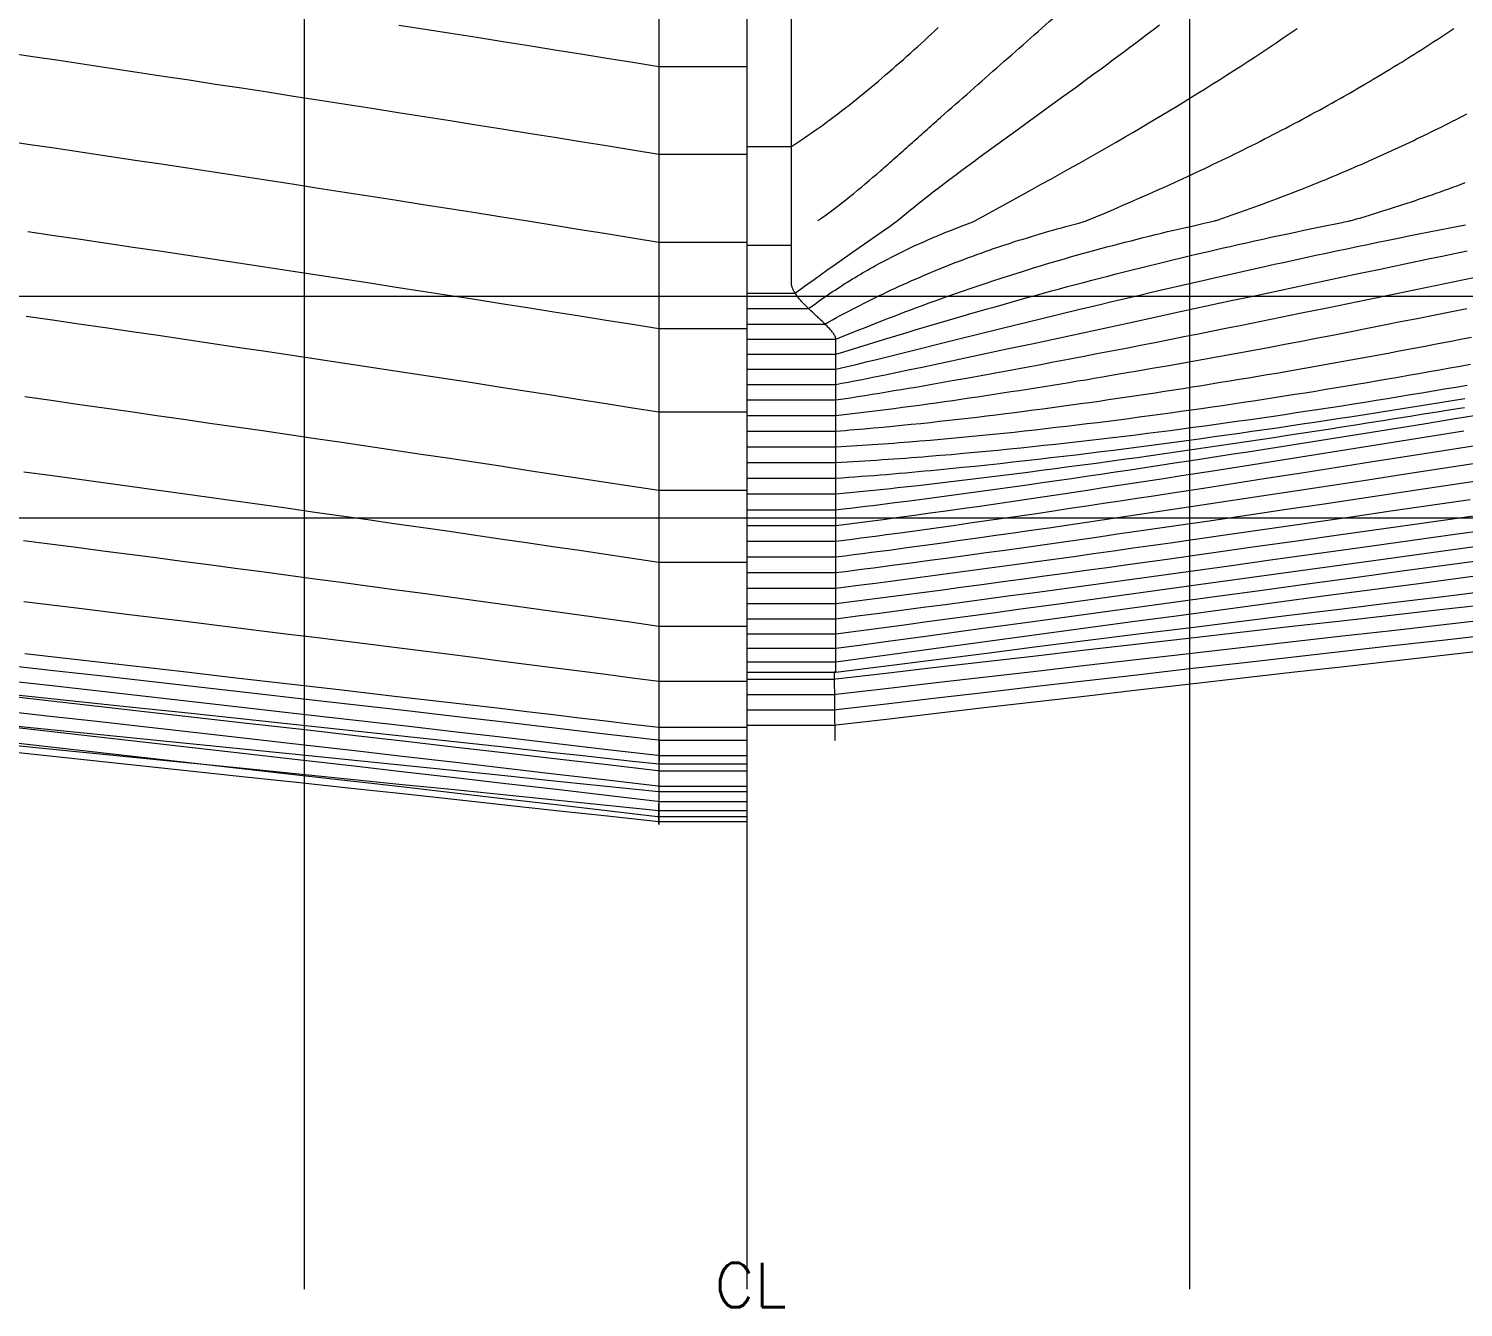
# Model space of a CAD drawing. Extents: x 11249 to 82946, y 15238 to 34763.
# Drawn here: x 57622 to 59242, y 24480 to 25924 of the extents above; entities that cross this region are included whole.
import ezdxf

# ---------------------------------------------------------------- set-up
doc = ezdxf.new("R2010")
doc.units = 0
doc.header["$LTSCALE"] = 250
doc.layers.add('00_Text', color=7, linetype='CONTINUOUS')
doc.layers.add('03_Lines_Frames1', color=7, linetype='CONTINUOUS', lineweight=15)
doc.layers.add('03_Lines_Grid', color=253, linetype='CONTINUOUS', lineweight=15)
doc.layers.add('Make2D$Annotation$S0CO1', color=1, linetype='CONTINUOUS', true_color=0xff0000)
doc.styles.add('ROMANS', font='romans', dxfattribs={"height": 100})

# ---------------------------------------------------------------- blocks, each defined once
blk = doc.blocks.new('*U5')
at = {"layer": '03_Lines_Grid'}
blk.add_line((0, -4367.6), (0, 3840), dxfattribs=at)
blk = doc.blocks.new('*U6')
at = {"layer": 'Make2D$Annotation$S0CO1', "color": 0, "linetype": 'ByBlock', "lineweight": -2, "transparency": 16777216}
for p in [(0, 0), (500, 0)]:
    blk.add_blockref('*U5', p, dxfattribs=at)
blk = doc.blocks.new('*U7')
at = {"layer": '03_Lines_Grid'}
blk.add_line((0, -4367.6), (0, 3840), dxfattribs=at)
blk = doc.blocks.new('*U8')
at = {"layer": 'Make2D$Annotation$S0CO1', "color": 0, "linetype": 'ByBlock', "lineweight": -2, "transparency": 16777216}
for p in [(0, 0), (500, 0)]:
    blk.add_blockref('*U7', p, dxfattribs=at)

msp = doc.modelspace()

# ---------------------------------------------------------------- linework, layer by layer
at = {"layer": '03_Lines_Frames1', "color": 2}
for p, q in [((58483.8, 25636.9), (58483.8, 28102.6)), ((58333.8, 26935), (58333.8, 25025.1)), ((58533, 25120.2), (58532.3, 25198.1)), ((58533.8, 25198.1), (58533.8, 25197.1)), ((58333.8, 25025.1), (58334.7, 25120.2))]:
    msp.add_line(p, q, dxfattribs=at)
at = {"layer": '03_Lines_Frames1'}
msp.add_line((58433.8, 25679.3), (58483.8, 25679.3), dxfattribs=at)
for points in [[(58433.8, 25880.6), (58333.8, 25880.6), (58304.5, 25885.3), (58275.2, 25890), (58245.9, 25894.7), (58216.5, 25899.5), (58187.2, 25904.1), (58157.9, 25908.8), (58128.6, 25913.5), (58099.2, 25918.1), (58069.9, 25922.8), (58040.5, 25927.4)], [(58433.8, 25625), (58487.9, 25625), (58491.4, 25627.7), (58495, 25630.3), (58498.6, 25632.9), (58502.2, 25635.5), (58509.4, 25640.6), (58516.6, 25645.8), (58523.8, 25650.9), (58531, 25656), (58538.3, 25661.1), (58552.8, 25671.3), (58587.3, 25695.4), (58594.5, 25700.5), (58599, 25703.7), (58601.7, 25705.6), (58603.1, 25706.6), (58603.3, 25706.8), (58603.5, 25707), (58606.7, 25709.6), (58609.9, 25712.3), (58613.1, 25715), (58616.4, 25717.6), (58619.6, 25720.3), (58622.9, 25722.9), (58626.2, 25725.5), (58629.5, 25728.2), (58632.8, 25730.8), (58636.2, 25733.4), (58639.5, 25736), (58642.8, 25738.6), (58649.4, 25743.7), (58656.1, 25748.7), (58662.7, 25753.8), (58669.5, 25758.8), (58676.2, 25763.9), (58682.9, 25768.9), (58689.7, 25773.8), (58696.4, 25778.8), (58703.2, 25783.8), (58710, 25788.7), (58723.5, 25798.6), (58737.1, 25808.5), (58777.9, 25838), (58791.5, 25847.8), (58805.1, 25857.7), (58818.6, 25867.6), (58825.4, 25872.6), (58832.2, 25877.6), (58839, 25882.6), (58845.7, 25887.6), (58852.5, 25892.6), (58859.2, 25897.6), (58865.9, 25902.6), (58872.6, 25907.6), (58879.2, 25912.6), (58885.9, 25917.7), (58892.6, 25922.7), (58899.2, 25927.8)], [(58433.8, 25607.6), (58503.1, 25607.6), (58505.8, 25609.6), (58508.5, 25611.6), (58511.1, 25613.5), (58513.8, 25615.5), (58516.5, 25617.4), (58519.3, 25619.3), (58522, 25621.2), (58524.7, 25623.1), (58527.5, 25625), (58530.2, 25626.8), (58533, 25628.6), (58535.8, 25630.5), (58538.6, 25632.3), (58541.3, 25634.1), (58544.2, 25635.8), (58547, 25637.6), (58549.8, 25639.4), (58552.6, 25641.1), (58555.5, 25642.8), (58558.3, 25644.5), (58561.2, 25646.2), (58564, 25647.9), (58566.9, 25649.6), (58569.8, 25651.2), (58572.7, 25652.9), (58575.6, 25654.5), (58578.5, 25656.1), (58581.4, 25657.7), (58584.3, 25659.3), (58587.3, 25660.8), (58590.2, 25662.4), (58593.2, 25663.9), (58596.1, 25665.5), (58599.1, 25667), (58602.1, 25668.5), (58605.1, 25670), (58608.1, 25671.5), (58611.1, 25672.9), (58614.1, 25674.4), (58617.1, 25675.8), (58620.2, 25677.2), (58623.2, 25678.7), (58626.2, 25680.1), (58629.3, 25681.4), (58632.4, 25682.8), (58635.4, 25684.2), (58638.5, 25685.5), (58641.6, 25686.9), (58644.7, 25688.2), (58647.8, 25689.5), (58650.9, 25690.8), (58654, 25692.1), (58657.1, 25693.4), (58660.3, 25694.6), (58663.4, 25695.9), (58666.5, 25697.1), (58672.8, 25699.6), (58685.4, 25704.4), (58687, 25705), (58689.3, 25706), (58690.1, 25706.3), (58690.8, 25706.6), (58691.2, 25706.8), (58691.4, 25706.9), (58691.6, 25707), (58734, 25730.4), (58755.3, 25742.1), (58765.9, 25748), (58776.5, 25753.9), (58787.1, 25759.8), (58797.6, 25765.7), (58808.2, 25771.6), (58818.7, 25777.6), (58829.3, 25783.6), (58839.8, 25789.6), (58850.3, 25795.6), (58860.8, 25801.7), (58869.1, 25806.5), (58877.4, 25811.4), (58885.6, 25816.2), (58893.8, 25821.1), (58902, 25826), (58910.2, 25830.9), (58918.4, 25835.9), (58926.5, 25840.8), (58934.7, 25845.8), (58942.8, 25850.8), (58950.9, 25855.8), (58959, 25860.9), (58967.1, 25866), (58975.2, 25871.1), (58983.2, 25876.3), (58991.3, 25881.5), (58999.3, 25886.7), (59007.3, 25891.9), (59015.3, 25897.2), (59023.3, 25902.5), (59031.2, 25907.8), (59039.1, 25913.2), (59047, 25918.5), (59054.9, 25923.9)], [(58433.8, 25590.2), (58521.5, 25590.2), (58525.8, 25592.6), (58530.1, 25595), (58534.5, 25597.4), (58538.9, 25599.7), (58543.2, 25602.1), (58547.6, 25604.4), (58552, 25606.7), (58556.4, 25609), (58560.8, 25611.2), (58565.2, 25613.5), (58569.6, 25615.7), (58574.1, 25617.9), (58578.5, 25620.1), (58583, 25622.3), (58587.5, 25624.4), (58592, 25626.6), (58596.4, 25628.7), (58600.9, 25630.8), (58605.5, 25632.9), (58610, 25634.9), (58614.5, 25636.9), (58619.1, 25639), (58623.6, 25641), (58628.2, 25642.9), (58632.7, 25644.9), (58637.3, 25646.8), (58641.9, 25648.8), (58646.5, 25650.7), (58651.1, 25652.5), (58655.7, 25654.4), (58660.4, 25656.3), (58665, 25658.1), (58669.7, 25659.9), (58674.3, 25661.7), (58679, 25663.4), (58683.7, 25665.2), (58688.4, 25666.9), (58693.1, 25668.6), (58697.8, 25670.3), (58702.5, 25672), (58707.2, 25673.6), (58711.9, 25675.3), (58716.7, 25676.9), (58721.4, 25678.5), (58726.2, 25680.1), (58731, 25681.6), (58735.8, 25683.2), (58740.5, 25684.7), (58745.3, 25686.2), (58750.2, 25687.7), (58755, 25689.2), (58759.8, 25690.6), (58764.6, 25692), (58769.4, 25693.5), (58774.3, 25694.9), (58779.1, 25696.2), (58784, 25697.6), (58788.8, 25698.9), (58793.7, 25700.3), (58808.2, 25704.2), (58810.6, 25704.9), (58813, 25705.6), (58814.1, 25705.9), (58815.3, 25706.3), (58816.5, 25706.7), (58817, 25706.9), (58817.3, 25707), (58827.6, 25711.2), (58837.5, 25715.4), (58847.4, 25719.6), (58857.3, 25723.9), (58867.2, 25728.2), (58877, 25732.5), (58886.9, 25736.8), (58896.7, 25741.2), (58906.5, 25745.6), (58911.4, 25747.8), (58916.2, 25750), (58921.1, 25752.2), (58926, 25754.5), (58930.9, 25756.7), (58935.8, 25759), (58940.6, 25761.3), (58945.5, 25763.6), (58950.4, 25765.9), (58955.2, 25768.2), (58960.1, 25770.5), (58965, 25772.8), (58969.8, 25775.2), (58974.7, 25777.5), (58979.5, 25779.9), (58984.4, 25782.2), (58989.2, 25784.6), (58994, 25787), (58998.9, 25789.4), (59003.7, 25791.8), (59008.5, 25794.2), (59013.3, 25796.7), (59018.1, 25799.1), (59022.9, 25801.6), (59027.7, 25804), (59032.4, 25806.5), (59037.2, 25809), (59042, 25811.5), (59046.7, 25814), (59051.5, 25816.5), (59056.2, 25819), (59061, 25821.6), (59065.7, 25824.1), (59070.4, 25826.7), (59075.1, 25829.2), (59079.9, 25831.8), (59084.6, 25834.4), (59089.3, 25837), (59094, 25839.6), (59098.7, 25842.3), (59103.4, 25844.9), (59108, 25847.6), (59112.7, 25850.2), (59117.4, 25852.9), (59122.1, 25855.6), (59126.7, 25858.3), (59131.4, 25861), (59136, 25863.8), (59140.7, 25866.5), (59145.3, 25869.2), (59149.9, 25872), (59154.5, 25874.8), (59159.1, 25877.6), (59163.7, 25880.4), (59168.3, 25883.2), (59172.9, 25886), (59177.5, 25888.8), (59182.1, 25891.7), (59186.6, 25894.5), (59191.2, 25897.4), (59195.7, 25900.3), (59200.3, 25903.1), (59204.8, 25906), (59209.3, 25909), (59213.8, 25911.9), (59218.4, 25914.8), (59222.9, 25917.8), (59227.3, 25920.7), (59231.8, 25923.7)], [(58433.8, 25682.4), (58333.8, 25682.4), (58304.3, 25687.2), (58274.7, 25692), (58245.2, 25696.7), (58215.6, 25701.5), (58186.1, 25706.2), (58156.5, 25710.9), (58126.9, 25715.6), (58097.4, 25720.3), (58067.8, 25724.9), (58038.2, 25729.6), (58008.7, 25734.2), (57979.1, 25738.8), (57949.5, 25743.4), (57919.9, 25748), (57890.3, 25752.5), (57860.8, 25757.1), (57831.2, 25761.6), (57801.6, 25766.1), (57772, 25770.5), (57742.4, 25775), (57712.8, 25779.4), (57683.2, 25783.9), (57653.6, 25788.3), (57624, 25792.6), (57594.4, 25797)], [(58433.8, 25556.3), (58533.8, 25556.3), (58542.8, 25559), (58587.5, 25572.6), (58605.5, 25578.1), (58614.5, 25580.8), (58623.5, 25583.5), (58632.5, 25586.2), (58641.4, 25588.8), (58650.5, 25591.5), (58659.5, 25594.2), (58668.5, 25596.8), (58677.5, 25599.4), (58686.5, 25602.1), (58695.6, 25604.7), (58704.6, 25607.2), (58713.7, 25609.8), (58722.7, 25612.4), (58731.8, 25614.9), (58740.9, 25617.5), (58750, 25620), (58759.1, 25622.5), (58768.2, 25625), (58777.3, 25627.5), (58786.4, 25629.9), (58795.5, 25632.4), (58804.6, 25634.8), (58813.7, 25637.2), (58822.9, 25639.6), (58832, 25642), (58841.1, 25644.4), (58850.3, 25646.7), (58859.5, 25649), (58868.6, 25651.4), (58877.8, 25653.7), (58887, 25655.9), (58896.2, 25658.2), (58905.4, 25660.5), (58914.5, 25662.7), (58923.8, 25664.9), (58933, 25667.1), (58942.2, 25669.3), (58951.4, 25671.5), (58960.6, 25673.6), (58969.8, 25675.7), (58979.1, 25677.8), (58988.3, 25679.9), (58997.6, 25682), (59006.8, 25684.1), (59016, 25686.1), (59025.3, 25688.1), (59034.5, 25690.1), (59043.8, 25692.1), (59053.1, 25694), (59062.3, 25696), (59071.5, 25697.9), (59080.8, 25699.8), (59103.8, 25704.4), (59108.3, 25705.4), (59110.6, 25705.9), (59112.8, 25706.3), (59115.1, 25706.9), (59116.2, 25707.1), (59117.3, 25707.4), (59122, 25708.8), (59126.8, 25710.2), (59131.6, 25711.6), (59136.4, 25713.1), (59141.1, 25714.5), (59145.9, 25716), (59150.6, 25717.5), (59155.4, 25719), (59160.1, 25720.5), (59164.9, 25722), (59169.6, 25723.5), (59174.3, 25725), (59179.1, 25726.6), (59183.8, 25728.2), (59188.5, 25729.8), (59193.2, 25731.4), (59197.9, 25733), (59202.6, 25734.6), (59207.3, 25736.2), (59212, 25737.9), (59216.7, 25739.6), (59221.4, 25741.2), (59226, 25742.9), (59230.7, 25744.6), (59235.4, 25746.4), (59240, 25748.1), (59244.7, 25749.9)], [(58433.8, 25539.2), (58533.8, 25539.2), (58545.3, 25542), (58556.7, 25544.7), (58568.2, 25547.5), (58579.6, 25550.3), (58602.5, 25556), (58671.3, 25573.1), (58694.3, 25578.8), (58717.3, 25584.5), (58740.3, 25590.1), (58763.3, 25595.7), (58786.3, 25601.3), (58809.4, 25606.9), (58820.9, 25609.7), (58832.5, 25612.4), (58844, 25615.2), (58855.6, 25617.9), (58867.1, 25620.6), (58878.7, 25623.3), (58890.3, 25626.1), (58901.8, 25628.8), (58913.4, 25631.4), (58925, 25634.1), (58936.6, 25636.8), (58948.2, 25639.4), (58959.8, 25642.1), (58971.4, 25644.7), (58983, 25647.3), (58994.6, 25649.9), (59006.2, 25652.5), (59017.8, 25655.1), (59029.4, 25657.7), (59041.1, 25660.2), (59052.7, 25662.8), (59064.3, 25665.3), (59076, 25667.8), (59087.6, 25670.3), (59099.2, 25672.8), (59110.9, 25675.2), (59122.5, 25677.7), (59134.2, 25680.1), (59145.8, 25682.5), (59157.5, 25684.9), (59169.1, 25687.3), (59180.8, 25689.6), (59192.4, 25692), (59204.1, 25694.3), (59215.7, 25696.6), (59227.4, 25698.8), (59244.8, 25702.1)], [(58433.8, 25584.7), (58333.8, 25584.7), (58304.2, 25589.5), (58274.5, 25594.3), (58244.9, 25599), (58215.2, 25603.7), (58185.5, 25608.4), (58155.9, 25613.1), (58126.2, 25617.8), (58096.6, 25622.4), (58066.9, 25627), (58037.2, 25631.6), (58007.5, 25636.2), (57977.8, 25640.8), (57948.2, 25645.4), (57918.5, 25649.9), (57888.8, 25654.4), (57859.1, 25658.9), (57829.4, 25663.4), (57799.7, 25667.9), (57770, 25672.3), (57740.3, 25676.7), (57710.6, 25681.1), (57680.9, 25685.5), (57651.2, 25689.9), (57621.5, 25694.2)], [(58433.8, 25522), (58533.8, 25522), (58540.8, 25523.3), (58547.8, 25524.6), (58554.8, 25526), (58561.7, 25527.4), (58568.7, 25528.8), (58575.7, 25530.2), (58589.6, 25533), (58603.5, 25535.8), (58617.5, 25538.7), (58631.4, 25541.6), (58645.3, 25544.5), (58659.3, 25547.5), (58673.2, 25550.4), (58701.1, 25556.4), (58729, 25562.4), (58756.9, 25568.4), (58812.7, 25580.4), (58868.5, 25592.5), (58924.5, 25604.6), (58952.4, 25610.6), (58980.4, 25616.6), (59008.4, 25622.6), (59036.4, 25628.6), (59064.4, 25634.6), (59092.5, 25640.5), (59120.5, 25646.4), (59148.5, 25652.3), (59176.6, 25658.2), (59204.6, 25664.1), (59218.7, 25667), (59232.7, 25669.8), (59246.7, 25672.7)], [(58433.8, 25504.5), (58533.8, 25504.5), (58542, 25505.8), (58550.3, 25507), (58558.5, 25508.3), (58566.7, 25509.6), (58574.9, 25510.9), (58583.1, 25512.3), (58591.3, 25513.6), (58599.5, 25515), (58607.7, 25516.3), (58615.9, 25517.7), (58624.1, 25519.1), (58632.3, 25520.5), (58640.5, 25522), (58648.7, 25523.4), (58665.1, 25526.3), (58681.5, 25529.2), (58697.8, 25532.2), (58714.2, 25535.2), (58730.6, 25538.2), (58747, 25541.2), (58763.3, 25544.3), (58779.7, 25547.4), (58796.1, 25550.5), (58812.5, 25553.6), (58828.8, 25556.8), (58845.2, 25559.9), (58861.6, 25563.1), (58877.9, 25566.3), (58894.3, 25569.5), (58910.7, 25572.7), (58927, 25576), (58943.4, 25579.2), (58959.8, 25582.5), (58976.1, 25585.8), (58992.5, 25589.1), (59025.3, 25595.7), (59058, 25602.3), (59090.7, 25609), (59123.5, 25615.7), (59156.2, 25622.4), (59188.9, 25629.2), (59221.6, 25636), (59254.4, 25642.8)], [(58433.8, 25490.7), (58333.8, 25490.7), (58304.1, 25495.4), (58274.3, 25500.1), (58244.6, 25504.7), (58214.9, 25509.4), (58185.1, 25514), (58155.4, 25518.7), (58125.6, 25523.3), (58095.9, 25527.9), (58066.1, 25532.4), (58036.3, 25537), (58006.6, 25541.5), (57976.8, 25546), (57947, 25550.5), (57917.3, 25555), (57887.5, 25559.5), (57857.7, 25563.9), (57827.9, 25568.3), (57798.2, 25572.7), (57768.4, 25577.1), (57738.6, 25581.5), (57708.8, 25585.8), (57679, 25590.2), (57649.2, 25594.5), (57619.4, 25598.7)], [(58433.8, 25469.4), (58533.8, 25469.4), (58539.2, 25469.8), (58544.5, 25470.2), (58549.8, 25470.6), (58555.2, 25471.1), (58565.8, 25472), (58576.5, 25472.9), (58587.2, 25473.9), (58597.8, 25474.9), (58608.5, 25475.9), (58619.1, 25477), (58629.7, 25478.1), (58640.4, 25479.2), (58651, 25480.4), (58661.6, 25481.6), (58672.2, 25482.8), (58682.8, 25484), (58693.4, 25485.2), (58704.1, 25486.5), (58714.7, 25487.8), (58725.3, 25489.1), (58735.9, 25490.4), (58746.5, 25491.8), (58757, 25493.2), (58767.6, 25494.6), (58778.2, 25496), (58788.8, 25497.4), (58799.4, 25498.9), (58810, 25500.4), (58820.5, 25501.8), (58831.1, 25503.3), (58841.7, 25504.9), (58852.2, 25506.4), (58862.8, 25508), (58873.3, 25509.5), (58883.9, 25511.1), (58894.5, 25512.7), (58905, 25514.3), (58915.6, 25516), (58926.1, 25517.6), (58936.6, 25519.3), (58947.2, 25521), (58957.7, 25522.7), (58968.3, 25524.4), (58978.8, 25526.1), (58989.3, 25527.8), (58999.8, 25529.6), (59010.4, 25531.4), (59020.9, 25533.1), (59031.4, 25534.9), (59041.9, 25536.7), (59052.4, 25538.6), (59063, 25540.4), (59073.5, 25542.2), (59084, 25544.1), (59094.5, 25546), (59105, 25547.8), (59115.5, 25549.7), (59126, 25551.7), (59136.5, 25553.6), (59147, 25555.5), (59157.5, 25557.5), (59168, 25559.4), (59178.4, 25561.4), (59188.9, 25563.4), (59199.4, 25565.4), (59209.9, 25567.4), (59220.4, 25569.4), (59230.8, 25571.4), (59241.3, 25573.5), (59251.8, 25575.5)], [(58433.8, 25451.7), (58533.8, 25451.7), (58539.8, 25452), (58545.7, 25452.4), (58551.7, 25452.7), (58557.6, 25453.1), (58563.6, 25453.4), (58569.5, 25453.8), (58575.4, 25454.2), (58581.4, 25454.6), (58587.3, 25455), (58593.2, 25455.4), (58599.2, 25455.9), (58605.1, 25456.3), (58617, 25457.3), (58628.8, 25458.2), (58640.7, 25459.2), (58652.5, 25460.2), (58664.3, 25461.3), (58676.2, 25462.4), (58688, 25463.5), (58699.8, 25464.7), (58711.6, 25465.9), (58723.4, 25467.1), (58735.2, 25468.3), (58747, 25469.6), (58758.8, 25470.9), (58770.6, 25472.2), (58782.4, 25473.6), (58794.2, 25475), (58806, 25476.4), (58817.7, 25477.8), (58829.5, 25479.2), (58841.3, 25480.7), (58853, 25482.2), (58864.8, 25483.7), (58876.5, 25485.3), (58888.3, 25486.8), (58900, 25488.4), (58911.8, 25490), (58923.5, 25491.7), (58935.2, 25493.3), (58946.9, 25495), (58958.7, 25496.7), (58970.4, 25498.4), (58982.1, 25500.1), (58993.8, 25501.9), (59005.5, 25503.6), (59017.2, 25505.4), (59028.9, 25507.2), (59040.6, 25509), (59052.3, 25510.9), (59064, 25512.7), (59075.7, 25514.6), (59087.4, 25516.5), (59099.1, 25518.4), (59110.8, 25520.4), (59122.4, 25522.3), (59134.1, 25524.3), (59145.8, 25526.3), (59157.4, 25528.3), (59169.1, 25530.3), (59180.7, 25532.4), (59192.4, 25534.4), (59204, 25536.5), (59215.7, 25538.6), (59227.3, 25540.7), (59239, 25542.8), (59250.6, 25545)], [(58433.8, 25434), (58533.8, 25434), (58540.4, 25434.3), (58546.9, 25434.7), (58553.5, 25435), (58560, 25435.4), (58566.6, 25435.8), (58573.1, 25436.2), (58579.7, 25436.6), (58586.2, 25437.1), (58592.8, 25437.5), (58599.3, 25438), (58605.9, 25438.4), (58612.4, 25438.9), (58618.9, 25439.4), (58625.5, 25439.9), (58632, 25440.4), (58638.5, 25440.9), (58651.6, 25442), (58664.6, 25443.1), (58677.7, 25444.3), (58690.7, 25445.5), (58703.7, 25446.7), (58716.8, 25447.9), (58729.8, 25449.2), (58742.8, 25450.5), (58755.8, 25451.9), (58768.8, 25453.3), (58781.8, 25454.7), (58794.8, 25456.1), (58807.8, 25457.6), (58820.8, 25459.1), (58833.8, 25460.6), (58846.8, 25462.1), (58859.7, 25463.7), (58872.7, 25465.3), (58885.7, 25466.9), (58898.6, 25468.6), (58911.6, 25470.2), (58924.5, 25471.9), (58937.5, 25473.7), (58950.4, 25475.4), (58963.4, 25477.2), (58976.3, 25479), (58989.2, 25480.8), (59002.1, 25482.6), (59015.1, 25484.5), (59028, 25486.3), (59040.9, 25488.2), (59053.8, 25490.2), (59066.7, 25492.1), (59079.6, 25494.1), (59092.5, 25496), (59105.4, 25498), (59118.3, 25500.1), (59131.2, 25502.1), (59144.1, 25504.2), (59157, 25506.2), (59169.8, 25508.3), (59182.7, 25510.5), (59195.6, 25512.6), (59208.4, 25514.7), (59221.3, 25516.9), (59234.2, 25519.1), (59247, 25521.3)], [(58433.8, 25402.2), (58333.8, 25402.2), (58304, 25406.8), (58274.2, 25411.4), (58244.4, 25415.9), (58214.6, 25420.5), (58184.8, 25425), (58155, 25429.6), (58125.1, 25434.1), (58095.3, 25438.6), (58065.5, 25443), (58035.7, 25447.5), (58005.8, 25451.9), (57976, 25456.3), (57946.2, 25460.7), (57916.3, 25465.1), (57886.5, 25469.5), (57856.7, 25473.8), (57826.8, 25478.1), (57797, 25482.4), (57767.1, 25486.7), (57737.3, 25491), (57707.4, 25495.3), (57677.6, 25499.5), (57647.7, 25503.7), (57617.8, 25507.9)], [(58433.8, 25416.2), (58533.8, 25416.2), (58541, 25416.7), (58548.1, 25417.2), (58555.3, 25417.7), (58562.5, 25418.3), (58569.6, 25418.8), (58576.8, 25419.4), (58583.9, 25420), (58591.1, 25420.5), (58598.2, 25421.1), (58605.4, 25421.8), (58612.5, 25422.4), (58619.7, 25423), (58626.8, 25423.7), (58634, 25424.3), (58641.1, 25425), (58648.3, 25425.7), (58662.5, 25427.1), (58676.8, 25428.5), (58691.1, 25429.9), (58705.3, 25431.4), (58719.6, 25432.9), (58733.8, 25434.5), (58748.1, 25436.1), (58762.3, 25437.7), (58776.5, 25439.4), (58790.8, 25441), (58805, 25442.7), (58819.2, 25444.5), (58833.4, 25446.2), (58847.6, 25448), (58861.9, 25449.8), (58876.1, 25451.6), (58890.3, 25453.5), (58904.5, 25455.4), (58918.7, 25457.3), (58932.8, 25459.2), (58947, 25461.1), (58961.2, 25463.1), (58975.4, 25465.1), (58989.6, 25467.1), (59003.8, 25469.1), (59017.9, 25471.1), (59032.1, 25473.2), (59046.3, 25475.3), (59060.4, 25477.4), (59074.6, 25479.5), (59088.7, 25481.6), (59102.9, 25483.8), (59117, 25486), (59131.2, 25488.2), (59145.3, 25490.4), (59159.5, 25492.6), (59173.6, 25494.8), (59187.8, 25497.1), (59201.9, 25499.4), (59216, 25501.6), (59230.1, 25503.9), (59244.3, 25506.3)], [(58433.8, 25380.6), (58533.8, 25380.6), (58542.2, 25381.6), (58550.5, 25382.5), (58558.8, 25383.5), (58567.2, 25384.5), (58575.5, 25385.5), (58583.8, 25386.6), (58592.1, 25387.6), (58600.5, 25388.6), (58617.1, 25390.8), (58633.8, 25392.9), (58650.4, 25395.1), (58667, 25397.3), (58683.7, 25399.6), (58700.3, 25401.8), (58716.9, 25404.2), (58733.5, 25406.5), (58750.1, 25408.8), (58766.8, 25411.2), (58783.4, 25413.6), (58800, 25416), (58816.6, 25418.4), (58833.2, 25420.9), (58849.8, 25423.3), (58866.4, 25425.8), (58883, 25428.3), (58899.6, 25430.8), (58916.2, 25433.4), (58932.7, 25435.9), (58949.3, 25438.4), (58965.9, 25441), (58982.5, 25443.6), (58999.1, 25446.1), (59032.2, 25451.3), (59065.4, 25456.5), (59098.6, 25461.8), (59131.7, 25467), (59164.9, 25472.3), (59198, 25477.7), (59231.1, 25483), (59264.3, 25488.4)], [(58433.8, 25345.1), (58533.8, 25345.1), (58543.3, 25346.3), (58552.7, 25347.5), (58562.2, 25348.7), (58571.7, 25350), (58581.1, 25351.2), (58590.6, 25352.5), (58609.5, 25355), (58628.4, 25357.6), (58647.3, 25360.2), (58666.2, 25362.9), (58685.1, 25365.6), (58704, 25368.3), (58722.8, 25371), (58741.7, 25373.8), (58760.6, 25376.5), (58779.5, 25379.3), (58798.3, 25382.2), (58817.2, 25385), (58836.1, 25387.8), (58854.9, 25390.7), (58873.8, 25393.5), (58892.7, 25396.4), (58911.5, 25399.3), (58949.2, 25405.1), (58986.9, 25411), (59024.6, 25416.8), (59062.3, 25422.7), (59100, 25428.6), (59137.7, 25434.6), (59213.1, 25446.4), (59363.9, 25470.2)], [(58433.8, 25362.8), (58533.8, 25362.8), (58542.7, 25363.9), (58551.6, 25365.1), (58560.5, 25366.2), (58569.4, 25367.3), (58578.3, 25368.5), (58587.2, 25369.7), (58605, 25372.1), (58622.7, 25374.5), (58640.5, 25376.9), (58658.2, 25379.4), (58676, 25381.9), (58693.8, 25384.4), (58711.5, 25387), (58729.3, 25389.6), (58747, 25392.2), (58764.7, 25394.8), (58782.5, 25397.4), (58800.2, 25400.1), (58817.9, 25402.8), (58835.7, 25405.5), (58853.4, 25408.2), (58871.1, 25410.9), (58888.8, 25413.6), (58906.6, 25416.3), (58924.3, 25419.1), (58959.7, 25424.6), (58995.2, 25430.2), (59030.6, 25435.8), (59066, 25441.4), (59101.4, 25447), (59136.9, 25452.7), (59172.3, 25458.3), (59243.1, 25469.7)], [(58433.8, 25327.3), (58533.8, 25327.3), (58543.9, 25328.6), (58553.9, 25329.9), (58563.9, 25331.2), (58574, 25332.5), (58584, 25333.8), (58594, 25335.1), (58614.1, 25337.8), (58634.2, 25340.5), (58654.2, 25343.3), (58674.3, 25346.1), (58694.3, 25348.9), (58714.4, 25351.7), (58734.4, 25354.6), (58754.4, 25357.4), (58774.5, 25360.3), (58794.5, 25363.3), (58814.5, 25366.2), (58834.5, 25369.1), (58854.6, 25372.1), (58874.6, 25375.1), (58894.6, 25378.1), (58914.6, 25381.1), (58934.7, 25384.1), (58974.7, 25390.1), (59014.7, 25396.2), (59054.7, 25402.3), (59094.7, 25408.4), (59134.8, 25414.5), (59174.8, 25420.7), (59334.8, 25445.3)], [(58433.8, 25292.1), (58533.8, 25292.1), (58545, 25293.5), (58556.2, 25295), (58578.7, 25297.8), (58601.1, 25300.7), (58623.5, 25303.6), (58645.9, 25306.6), (58668.3, 25309.6), (58690.7, 25312.6), (58713.1, 25315.6), (58735.5, 25318.7), (58757.9, 25321.7), (58780.2, 25324.8), (58802.6, 25327.9), (58825, 25331.1), (58847.4, 25334.2), (58869.8, 25337.4), (58892.1, 25340.5), (58914.5, 25343.7), (58936.9, 25346.9), (58981.6, 25353.3), (59026.4, 25359.8), (59071.1, 25366.2), (59115.9, 25372.7), (59160.6, 25379.2), (59250.1, 25392.2)], [(58433.8, 25274.7), (58533.8, 25274.7), (58557.4, 25277.7), (58581, 25280.7), (58604.5, 25283.8), (58628.1, 25286.8), (58651.7, 25289.9), (58675.2, 25293.1), (58698.8, 25296.2), (58722.3, 25299.4), (58745.9, 25302.6), (58769.4, 25305.8), (58793, 25309), (58816.5, 25312.2), (58840.1, 25315.5), (58863.6, 25318.7), (58910.7, 25325.3), (58957.8, 25331.9), (59004.9, 25338.5), (59051.9, 25345.2), (59099, 25351.8), (59193.2, 25365.2), (59381.5, 25391.9)], [(58433.8, 25257.5), (58533.8, 25257.5), (58558.5, 25260.7), (58583.2, 25263.9), (58607.9, 25267.1), (58632.6, 25270.4), (58657.3, 25273.6), (58682, 25276.9), (58706.6, 25280.2), (58731.3, 25283.6), (58756, 25286.9), (58780.7, 25290.2), (58805.4, 25293.6), (58830, 25297), (58879.4, 25303.8), (58928.7, 25310.6), (58978.1, 25317.4), (59027.5, 25324.3), (59126.2, 25338), (59224.9, 25351.8), (59323.6, 25365.5)], [(58433.8, 25189.4), (58532.4, 25189.4), (58533.9, 25189.5), (58590.3, 25196.1), (58646.7, 25202.7), (58703.2, 25209.2), (58759.6, 25215.8), (58816, 25222.3), (58872.4, 25228.8), (58928.9, 25235.2), (58993.8, 25242.6), (59049.4, 25249), (59104.9, 25255.3), (59160.5, 25261.6), (59216.1, 25267.8), (59271.7, 25274.1), (59327.2, 25280.4), (59453.8, 25294.6), (59563.3, 25306.8), (59913.9, 25346), (60021.6, 25358.1), (60075.4, 25364.1)], [(58433.8, 25248.9), (58333.8, 25248.9), (58303.9, 25253.1), (58274.1, 25257.3), (58244.2, 25261.5), (58214.3, 25265.6), (58184.4, 25269.7), (58154.6, 25273.9), (58124.7, 25278), (58094.8, 25282.1), (58064.9, 25286.2), (58035, 25290.2), (58005.1, 25294.3), (57975.2, 25298.3), (57945.3, 25302.3), (57915.4, 25306.3), (57885.5, 25310.3), (57855.6, 25314.3), (57825.7, 25318.2), (57795.8, 25322.2), (57765.9, 25326.1), (57736, 25330), (57706.1, 25333.9), (57676.2, 25337.8), (57646.3, 25341.7), (57616.3, 25345.6)], [(58433.8, 25172.1), (58532.5, 25172.1), (58534, 25172.2), (58590.5, 25178.8), (58647.1, 25185.4), (58703.6, 25192), (58760.1, 25198.5), (58816.6, 25205.1), (58873.1, 25211.6), (58929.6, 25218), (58994.7, 25225.4), (59050.3, 25231.8), (59106, 25238.1), (59161.6, 25244.4), (59217.3, 25250.7), (59272.9, 25257), (59328.6, 25263.2), (59455.4, 25277.5), (59565, 25289.7), (59916.2, 25329), (60024, 25341.1), (60078, 25347.1)], [(58433.8, 25240.6), (58533.8, 25240.6), (58559.6, 25244), (58585.3, 25247.4), (58611.1, 25250.8), (58636.9, 25254.3), (58662.6, 25257.7), (58688.4, 25261.2), (58714.1, 25264.7), (58739.9, 25268.2), (58791.4, 25275.2), (58842.9, 25282.3), (58894.4, 25289.3), (58946, 25296.4), (59152.1, 25324.8), (59203.6, 25331.8), (59255.1, 25338.9)], [(58433.8, 25154.8), (58532.7, 25154.8), (58534.2, 25154.9), (58590.8, 25161.5), (58647.4, 25168.2), (58704, 25174.7), (58760.6, 25181.3), (58817.2, 25187.8), (58873.8, 25194.3), (58930.4, 25200.8), (58995.5, 25208.2), (59051.2, 25214.6), (59107, 25220.9), (59162.7, 25227.2), (59218.5, 25233.5), (59274.2, 25239.8), (59330, 25246.1), (59457, 25260.3), (59566.7, 25272.6), (59918.5, 25311.9), (60026.5, 25324), (60080.5, 25330.1)], [(58433.8, 25137.5), (58532.8, 25137.5), (58534.4, 25137.6), (58591, 25144.3), (58647.7, 25150.9), (58704.4, 25157.5), (58761.1, 25164.1), (58817.8, 25170.6), (58874.5, 25177.1), (58931.2, 25183.6), (58996.4, 25191), (59052.2, 25197.4), (59108, 25203.7), (59163.8, 25210.1), (59219.7, 25216.4), (59275.5, 25222.7), (59331.3, 25228.9), (59458.5, 25243.2), (59568.4, 25255.5), (59920.7, 25294.9), (60028.9, 25307), (60083, 25313.1)], [(58433.8, 25197.1), (58533.8, 25197.1), (58590.7, 25204.4), (58647.6, 25211.6), (58704.5, 25218.8), (58761.4, 25226), (58818.3, 25233.2), (58875.2, 25240.3), (58932.1, 25247.4), (58989, 25254.4), (59045.9, 25261.4), (59102.8, 25268.4), (59159.7, 25275.4), (59216.6, 25282.4), (59273.6, 25289.3), (59330.5, 25296.2), (59387.4, 25303), (59451.8, 25310.8)], [(58433.8, 25208.7), (58533.8, 25208.7), (58644.4, 25223.8), (58699.7, 25231.3), (58755.1, 25238.9), (58810.4, 25246.4), (58865.7, 25253.9), (58921.1, 25261.3), (58976.4, 25268.8), (59031.8, 25276.2), (59087.1, 25283.6), (59142.5, 25290.9), (59197.9, 25298.2), (59253.3, 25305.5)], [(58433.8, 25186.6), (58333.8, 25186.6), (58304, 25190.5), (58274.1, 25194.4), (58244.2, 25198.2), (58214.4, 25202.1), (58184.5, 25205.9), (58154.6, 25209.8), (58124.7, 25213.6), (58094.9, 25217.4), (58065, 25221.2), (58035.1, 25225), (58005.2, 25228.7), (57975.3, 25232.5), (57945.5, 25236.2), (57915.6, 25239.9), (57885.7, 25243.6), (57855.8, 25247.4), (57796, 25254.7), (57736.2, 25262.1), (57676.4, 25269.4), (57616.7, 25276.7)], [(58433.8, 25134.6), (58333.8, 25134.6), (58304, 25138.2), (58274.2, 25141.8), (58244.4, 25145.4), (58214.6, 25148.9), (58184.7, 25152.5), (58154.9, 25156), (58125.1, 25159.5), (58095.3, 25163), (58065.4, 25166.5), (58035.6, 25169.9), (57976, 25176.9), (57916.3, 25183.7), (57856.6, 25190.6), (57797, 25197.4), (57737.3, 25204.2), (57677.6, 25211), (57617.9, 25217.8)], [(58433.8, 25120.2), (58334.7, 25120.2), (58333.1, 25120.3), (58276.4, 25127), (58219.6, 25133.6), (58162.8, 25140.2), (58106.1, 25146.8), (58049.3, 25153.4), (57992.5, 25159.9), (57935.7, 25166.4), (57870.4, 25173.8), (57814.5, 25180.2), (57758.6, 25186.5), (57702.7, 25192.9), (57646.8, 25199.2), (57590.8, 25205.5)], [(58433.8, 25093.2), (58333.8, 25093.2), (58304.1, 25096.5), (58274.4, 25099.8), (58244.7, 25103.1), (58215, 25106.3), (58185.2, 25109.6), (58155.5, 25112.8), (58096.1, 25119.3), (58036.6, 25125.7), (57977.2, 25132.1), (57917.7, 25138.4), (57858.3, 25144.8), (57798.8, 25151.1), (57739.4, 25157.4), (57501.6, 25182.7)], [(58433.8, 25102.9), (58334.5, 25102.9), (58333, 25103), (58276.1, 25109.7), (58219.3, 25116.4), (58162.4, 25123), (58105.6, 25129.6), (58048.7, 25136.1), (57991.8, 25142.7), (57935, 25149.2), (57869.6, 25156.6), (57813.6, 25163), (57757.6, 25169.4), (57701.6, 25175.7), (57645.6, 25182), (57589.6, 25188.3)], [(58433.8, 25085.6), (58334.4, 25085.6), (58332.8, 25085.8), (58275.9, 25092.4), (58219, 25099.1), (58162, 25105.7), (58105.1, 25112.3), (58048.1, 25118.9), (57991.2, 25125.4), (57934.2, 25132), (57868.7, 25139.4), (57812.6, 25145.8), (57756.5, 25152.2), (57700.4, 25158.5), (57644.4, 25164.9), (57588.3, 25171.2)], [(58433.8, 25062), (58333.8, 25062), (58304.3, 25065.1), (58274.7, 25068.2), (58245.2, 25071.2), (58215.6, 25074.3), (58156.5, 25080.4), (58097.4, 25086.5), (58038.3, 25092.5), (57979.2, 25098.5), (57920.1, 25104.6), (57624.6, 25134.5), (57506.3, 25146.5)], [(58433.8, 25068.3), (58334.2, 25068.3), (58332.7, 25068.5), (58275.7, 25075.2), (58218.6, 25081.8), (58161.6, 25088.5), (58104.6, 25095.1), (58047.5, 25101.7), (57990.5, 25108.2), (57933.4, 25114.7), (57867.8, 25122.2), (57811.7, 25128.6), (57755.5, 25135), (57699.3, 25141.4), (57643.2, 25147.7), (57587, 25154)], [(58433.8, 25051), (58334, 25051), (58332.5, 25051.2), (58275.4, 25057.9), (58218.3, 25064.6), (58161.2, 25071.2), (58104.1, 25077.8), (58046.9, 25084.4), (57989.8, 25091), (57932.7, 25097.5), (57867, 25105), (57810.7, 25111.4), (57754.5, 25117.8), (57698.2, 25124.2), (57641.9, 25130.5), (57585.7, 25136.9)], [(58433.8, 25028.1), (58333.8, 25028.1), (58275.9, 25034.5), (58218.1, 25040.8), (58160.2, 25047.1), (58102.3, 25053.4), (58044.4, 25059.7), (57986.5, 25065.9), (57928.6, 25072.1), (57870.7, 25078.4), (57755, 25090.7), (57639.2, 25103.1), (57407.6, 25127.8)], [(58433.8, 25040.5), (58333.8, 25040.5), (58304.5, 25043.5), (58275.2, 25046.6), (58216.6, 25052.6), (58158, 25058.6), (58099.4, 25064.6), (58040.8, 25070.5), (57982.2, 25076.4), (57865, 25088.3), (57630.6, 25111.9), (57513.4, 25123.7)], [(58433.8, 25033.7), (58333.9, 25033.7), (58332.4, 25033.9), (58275.2, 25040.6), (58218, 25047.3), (58160.8, 25054), (58103.6, 25060.6), (58046.3, 25067.2), (57989.1, 25073.8), (57931.9, 25080.3), (57866.1, 25087.8), (57809.8, 25094.2), (57753.4, 25100.6), (57697.1, 25107), (57640.7, 25113.4), (57584.4, 25119.7)]]:
    msp.add_lwpolyline(points, dxfattribs=at)
at = {"layer": '03_Lines_Frames1', "color": 2}
for points in [[(58433.8, 25790.7), (58483.8, 25790.7), (58488.3, 25793.6), (58492.8, 25796.5), (58497.2, 25799.5), (58501.6, 25802.5), (58506, 25805.5), (58510.3, 25808.6), (58514.7, 25811.7), (58519, 25814.8), (58523.3, 25818), (58527.6, 25821.2), (58531.9, 25824.4), (58536.2, 25827.6), (58540.4, 25830.8), (58544.6, 25834.1), (58548.8, 25837.4), (58553, 25840.7), (58557.2, 25844), (58561.3, 25847.4), (58565.4, 25850.7), (58569.5, 25854.1), (58573.7, 25857.5), (58577.8, 25861), (58581.9, 25864.4), (58585.9, 25867.9), (58590, 25871.4), (58594.1, 25874.9), (58598.1, 25878.4), (58602.1, 25881.9), (58606.1, 25885.4), (58610.1, 25889), (58614.1, 25892.5), (58618.1, 25896), (58622, 25899.6), (58625.9, 25903.1), (58629.9, 25906.7), (58633.8, 25910.3), (58637.8, 25913.9), (58641.7, 25917.5), (58645.7, 25921.1), (58649.6, 25924.8)], [(58433.8, 25781.6), (58333.8, 25781.6), (58304.4, 25786.4), (58275, 25791.2), (58245.5, 25795.9), (58216.1, 25800.7), (58186.6, 25805.4), (58157.2, 25810.1), (58127.7, 25814.8), (58098.3, 25819.5), (58068.8, 25824.1), (58039.4, 25828.8), (58009.9, 25833.4), (57980.5, 25838), (57951, 25842.6), (57921.5, 25847.2), (57892.1, 25851.8), (57862.6, 25856.3), (57833.1, 25860.8), (57803.7, 25865.4), (57774.2, 25869.8), (57744.7, 25874.3), (57715.2, 25878.8), (57685.7, 25883.2), (57656.2, 25887.6), (57626.8, 25892), (57597.3, 25896.4)], [(58433.8, 25573.1), (58533.8, 25573.1), (58546.8, 25578.3), (58553.3, 25580.9), (58559.7, 25583.6), (58566.2, 25586.1), (58572.7, 25588.7), (58579.2, 25591.3), (58585.8, 25593.8), (58592.3, 25596.4), (58598.8, 25598.9), (58605.4, 25601.4), (58611.9, 25603.9), (58618.5, 25606.4), (58625.1, 25608.8), (58631.6, 25611.2), (58638.2, 25613.6), (58644.8, 25616), (58651.4, 25618.4), (58658.1, 25620.8), (58664.7, 25623.1), (58671.3, 25625.4), (58677.9, 25627.7), (58684.6, 25630), (58691.3, 25632.3), (58697.9, 25634.5), (58704.6, 25636.8), (58711.3, 25639), (58720.4, 25642), (58726.5, 25643.9), (58732.6, 25645.9), (58738.7, 25647.8), (58744.8, 25649.7), (58751.6, 25651.8), (58758.3, 25653.9), (58765.1, 25655.9), (58771.8, 25658), (58778.6, 25660), (58785.4, 25662), (58792.2, 25663.9), (58799, 25665.9), (58805.8, 25667.8), (58812.6, 25669.7), (58819.4, 25671.6), (58826.2, 25673.5), (58833, 25675.4), (58839.9, 25677.2), (58846.7, 25679), (58853.6, 25680.8), (58860.4, 25682.6), (58867.3, 25684.3), (58874.2, 25686.1), (58881.1, 25687.8), (58887.9, 25689.5), (58894.8, 25691.2), (58901.7, 25692.8), (58908.6, 25694.5), (58915.5, 25696.1), (58922.4, 25697.7), (58929.3, 25699.2), (58936.2, 25700.8), (58949.9, 25703.9), (58953.3, 25704.7), (58956.7, 25705.5), (58958.4, 25705.9), (58960.1, 25706.3), (58961.7, 25706.7), (58962.5, 25706.9), (58962.9, 25707.1), (58963.3, 25707.2), (58971.9, 25710.1), (58980.5, 25713.1), (58989, 25716.1), (58997.6, 25719.1), (59006.1, 25722.2), (59014.6, 25725.3), (59023.1, 25728.4), (59031.6, 25731.6), (59040, 25734.8), (59048.5, 25738.1), (59056.9, 25741.3), (59061.1, 25743), (59065.3, 25744.7), (59069.5, 25746.3), (59073.7, 25748), (59077.9, 25749.7), (59082.1, 25751.4), (59086.3, 25753.1), (59090.5, 25754.9), (59094.7, 25756.6), (59098.9, 25758.3), (59103.1, 25760.1), (59107.2, 25761.9), (59111.4, 25763.6), (59115.6, 25765.4), (59119.7, 25767.2), (59123.9, 25769), (59128.1, 25770.8), (59132.2, 25772.6), (59136.3, 25774.5), (59140.5, 25776.3), (59144.6, 25778.1), (59148.7, 25780), (59152.9, 25781.9), (59157, 25783.7), (59161.1, 25785.6), (59165.2, 25787.5), (59169.3, 25789.4), (59173.4, 25791.3), (59177.5, 25793.3), (59181.6, 25795.2), (59185.7, 25797.1), (59189.8, 25799.1), (59193.9, 25801), (59197.9, 25803), (59202, 25805), (59206.1, 25807), (59210.1, 25809), (59214.2, 25811), (59218.2, 25813), (59222.3, 25815.1), (59226.3, 25817.1), (59230.4, 25819.2), (59234.4, 25821.2), (59238.5, 25823.3), (59242.5, 25825.4), (59246.5, 25827.5)], [(58433.8, 25487), (58533.8, 25487), (58543.3, 25488.1), (58552.7, 25489.1), (58562.2, 25490.3), (58571.6, 25491.4), (58581, 25492.6), (58590.5, 25493.8), (58599.9, 25495), (58609.3, 25496.2), (58618.7, 25497.5), (58628.2, 25498.7), (58637.6, 25500), (58647, 25501.3), (58656.4, 25502.7), (58665.8, 25504), (58675.2, 25505.4), (58684.6, 25506.8), (58694, 25508.1), (58703.4, 25509.6), (58712.8, 25511), (58722.2, 25512.4), (58731.6, 25513.9), (58741, 25515.3), (58750.4, 25516.8), (58759.8, 25518.3), (58769.2, 25519.8), (58778.6, 25521.3), (58788, 25522.8), (58797.3, 25524.3), (58806.7, 25525.9), (58816.1, 25527.4), (58825.5, 25529), (58834.9, 25530.6), (58853.6, 25533.8), (58872.4, 25537), (58891.1, 25540.2), (58909.9, 25543.5), (58928.6, 25546.8), (58947.3, 25550.2), (58966, 25553.6), (58984.8, 25557), (59003.5, 25560.5), (59022.2, 25563.9), (59040.9, 25567.5), (59059.6, 25571), (59078.3, 25574.6), (59097, 25578.2), (59115.7, 25581.8), (59134.4, 25585.5), (59153, 25589.2), (59171.7, 25592.9), (59190.4, 25596.6), (59209, 25600.4), (59227.7, 25604.1), (59246.4, 25607.9)], [(58433.8, 25398.4), (58533.8, 25398.4), (58541.6, 25399.1), (58549.3, 25399.9), (58557.1, 25400.6), (58564.9, 25401.4), (58572.6, 25402.2), (58580.4, 25403), (58588.1, 25403.8), (58595.9, 25404.6), (58603.6, 25405.5), (58611.4, 25406.3), (58619.1, 25407.2), (58626.9, 25408.1), (58642.4, 25409.8), (58657.8, 25411.6), (58673.3, 25413.4), (58688.8, 25415.3), (58704.3, 25417.2), (58719.7, 25419.1), (58735.2, 25421.1), (58750.6, 25423.1), (58766.1, 25425.1), (58781.6, 25427.1), (58797, 25429.2), (58812.4, 25431.2), (58827.9, 25433.3), (58843.3, 25435.4), (58858.8, 25437.6), (58874.2, 25439.7), (58889.6, 25441.9), (58905, 25444.1), (58920.5, 25446.3), (58935.9, 25448.6), (58951.3, 25450.8), (58966.7, 25453.1), (58982.1, 25455.4), (58997.6, 25457.7), (59013, 25460), (59028.4, 25462.3), (59043.8, 25464.6), (59059.2, 25467), (59074.6, 25469.3), (59090, 25471.7), (59105.4, 25474.1), (59120.8, 25476.5), (59136.2, 25478.9), (59151.6, 25481.3), (59167, 25483.8), (59182.4, 25486.2), (59197.7, 25488.7), (59213.1, 25491.1), (59228.5, 25493.6), (59243.9, 25496.1)], [(58433.8, 25321.1), (58333.8, 25321.1), (58304, 25325.5), (58274.1, 25330), (58244.3, 25334.4), (58214.4, 25338.8), (58184.6, 25343.1), (58154.7, 25347.5), (58124.8, 25351.8), (58095, 25356.2), (58065.1, 25360.5), (58035.2, 25364.8), (58005.4, 25369.1), (57975.5, 25373.3), (57945.6, 25377.6), (57915.7, 25381.8), (57885.8, 25386), (57855.9, 25390.2), (57826.1, 25394.4), (57796.2, 25398.5), (57766.3, 25402.7), (57736.4, 25406.8), (57706.5, 25410.9), (57676.6, 25415), (57646.7, 25419.1), (57616.8, 25423.1)], [(58433.8, 25309.7), (58533.8, 25309.7), (58544.4, 25311), (58555.1, 25312.4), (58565.7, 25313.7), (58576.3, 25315.1), (58597.6, 25317.9), (58618.8, 25320.6), (58640, 25323.5), (58661.2, 25326.3), (58682.5, 25329.2), (58703.7, 25332.2), (58724.9, 25335.1), (58746.1, 25338.1), (58767.3, 25341), (58788.5, 25344), (58809.7, 25347.1), (58830.9, 25350.1), (58852.1, 25353.2), (58873.3, 25356.2), (58894.5, 25359.3), (58915.7, 25362.4), (58958.1, 25368.6), (59000.5, 25374.8), (59042.9, 25381.1), (59085.3, 25387.4), (59127.6, 25393.7), (59212.4, 25406.4), (59381.9, 25431.7)], [(58433.8, 25224.2), (58533.8, 25224.2), (58560.6, 25227.8), (58587.3, 25231.4), (58640.8, 25238.7), (58694.4, 25246), (58747.9, 25253.3), (58962, 25282.6), (59015.5, 25289.9), (59069.1, 25297.2), (59122.6, 25304.5), (59176.2, 25311.8), (59229.8, 25319), (59283.3, 25326.3)]]:
    msp.add_lwpolyline(points, dxfattribs=at)
at = {"layer": '03_Lines_Frames1'}
msp.add_open_spline([(58513.5, 25706.9), (58526, 25715.5), (58537.8, 25724.5), (58561.3, 25743.4), (58573, 25753.4), (58590, 25768.2), (58595.6, 25773.2), (58606.9, 25783.2), (58612.6, 25788.2), (58623.8, 25798.2), (58629.5, 25803.2), (58640.7, 25813.2), (58646.4, 25818.2), (58663.3, 25833.3), (58674.6, 25843.2), (58697.2, 25863.2), (58708.5, 25873.1), (58742.5, 25903), (58765.1, 25922.9), (58798.9, 25953), (58810.1, 25963.1), (58832.5, 25983.3), (58843.7, 25993.4), (58877.1, 26024), (58899.1, 26044.5), (58964.5, 26107.3), (59006.8, 26149.9), (59089.2, 26238.8), (59128.8, 26284.5), (59204.3, 26379.3), (59240.2, 26428.2), (59307.4, 26529.1), (59338.7, 26581.1), (59396, 26687.9), (59422, 26742.8), (59444.9, 26798.9), (59471.2, 26863.3), (59493.5, 26929.5), (59528.7, 27064.1), (59541.5, 27132.8), (59556.1, 27271.3), (59557.8, 27341.4), (59548, 27480.6), (59536.5, 27549.8), (59517.4, 27617), (59504, 27664.1), (59487, 27710.2), (59457.2, 27777.4), (59446.6, 27799.5), (59424.2, 27843), (59412.3, 27864.5), (59375.3, 27928), (59348.7, 27968.8), (59306.5, 28029), (59292.3, 28048.7), (59270.3, 28078.2), (59263, 28087.9), (59248.2, 28107.4), (59240.7, 28117.1), (59233.3, 28126.8), (59224.9, 28137.7), (59216.5, 28148.6), (59199.6, 28170.4), (59191.1, 28181.3), (59174.2, 28203.1), (59165.7, 28214), (59148.8, 28235.8), (59140.3, 28246.7), (59123.4, 28268.5), (59115, 28279.4), (59098.2, 28301.3), (59089.9, 28312.3), (59065.2, 28345.1), (59048.6, 28367.8), (59017.1, 28413.2), (59001.5, 28437), (58980.4, 28473.3), (58973.7, 28485.6), (58961.2, 28510.8), (58955.4, 28523.6), (58939.7, 28563.1), (58931.9, 28590), (58922.9, 28646.3), (58921.8, 28674.3), (58925.9, 28730.5), (58930.9, 28757.9), (58944.9, 28811.6), (58954, 28838), (58974.7, 28889.3), (58986.5, 28914.5), (59011.7, 28963.6), (59025.3, 28987.9), (59067.5, 29058.4), (59098.8, 29104.7), (59162.7, 29193.4), (59196.7, 29237.4), (59231, 29280), (59274.4, 29333.9), (59320, 29387.6), (59411.5, 29491.7), (59458.7, 29543.7), (59600, 29695.5), (59699, 29797.1), (59821, 29919.4), (59845.6, 29944), (59895, 29993.1), (59919.8, 30017.5), (59994.2, 30090.7), (60044, 30139.4), (60143.8, 30236.4), (60193.8, 30284.9), (60293.9, 30381.7), (60344, 30430), (60444, 30526.9), (60493.9, 30575.3), (60593.6, 30672.5), (60643.3, 30721.3), (60791.9, 30868), (60890.1, 30966.8), (61083.8, 31167.1), (61178.9, 31268.4), (61365.6, 31475.8), (61456.1, 31580.7), (61544.6, 31688.7), (61647.3, 31814), (61745.1, 31940.7), (61935, 32202.7), (62025.4, 32335.5), (62163, 32549.5), (62212.2, 32628.4), (62260.3, 32708)], degree=3, knots=[0.000368, 0.000368, 0.000368, 0.000368, 45.6909, 45.6909, 90.499787, 90.499787, 113.114417, 113.114417, 135.729326, 135.729326, 158.344219, 158.344219, 180.959113, 180.959113, 226.17334, 226.17334, 271.387636, 271.387636, 361.816231, 361.816231, 407.042962, 407.042962, 452.269977, 452.269977, 542.863446, 542.863446, 724.269376, 724.269376, 906.155775, 906.155775, 1087.928086, 1087.928086, 1269.712574, 1269.712574, 1451.448524, 1451.448524, 1451.448524, 1660.526787, 1660.526787, 1869.605989, 1869.605989, 2079.150013, 2079.150013, 2288.786819, 2288.786819, 2288.786819, 2435.605567, 2435.605567, 2509.03086, 2509.03086, 2582.464612, 2582.464612, 2729.438321, 2729.438321, 2802.962585, 2802.962585, 2839.620177, 2839.620177, 2876.278558, 2876.278558, 2876.278558, 2917.763973, 2917.763973, 2959.24948, 2959.24948, 3000.734995, 3000.734995, 3042.220513, 3042.220513, 3083.709515, 3083.709515, 3125.198646, 3125.198646, 3207.369577, 3207.369577, 3291.240003, 3291.240003, 3333.44631, 3333.44631, 3375.694371, 3375.694371, 3461.261978, 3461.261978, 3546.843125, 3546.843125, 3630.392336, 3630.392336, 3713.671315, 3713.671315, 3796.723495, 3796.723495, 3879.803715, 3879.803715, 4044.114898, 4044.114898, 4208.816811, 4208.816811, 4208.816811, 4416.804201, 4416.804201, 4625.215559, 4625.215559, 5039.718966, 5039.718966, 5144.273676, 5144.273676, 5248.828998, 5248.828998, 5457.939587, 5457.939587, 5667.050409, 5667.050409, 5876.161659, 5876.161659, 6085.292044, 6085.292044, 6294.422698, 6294.422698, 6712.589853, 6712.589853, 7131.40665, 7131.40665, 7550.866105, 7550.866105, 7550.866105, 8036.542689, 8036.542689, 8521.143825, 8521.143825, 8799.433047, 8799.433047, 8799.433047, 8799.433047], dxfattribs=at)
at = {"layer": '03_Lines_Frames1', "color": 2}
msp.add_open_spline([(58533.8, 25197.1), (58533.8, 25197.1), (58533.8, 25197.2), (58533.8, 25197.6), (58533.8, 25198.3), (58533.8, 25199.4), (58533.8, 25201), (58533.8, 25203.1), (58533.8, 25205.9), (58533.8, 25208.8), (58533.8, 25212.8), (58533.8, 25218), (58533.8, 25224.4), (58533.8, 25230.9), (58533.8, 25237.6), (58533.8, 25244.3), (58533.8, 25251.1), (58533.8, 25260.2), (58533.8, 25271.8), (58533.8, 25285.7), (58533.8, 25299.8), (58533.8, 25313.9), (58533.8, 25325.7), (58533.8, 25335.2), (58533.8, 25342.3), (58533.8, 25349.4), (58533.8, 25355.4), (58533.8, 25360.1), (58533.8, 25363.7), (58533.8, 25367.2), (58533.8, 25370.8), (58533.8, 25374.3), (58533.8, 25377.9), (58533.8, 25381.4), (58533.8, 25385), (58533.8, 25388.6), (58533.8, 25392.1), (58533.8, 25395.7), (58533.8, 25399.2), (58533.8, 25402.8), (58533.8, 25406.3), (58533.8, 25409.9), (58533.8, 25413.4), (58533.8, 25417), (58533.8, 25420.5), (58533.8, 25424.1), (58533.8, 25427.6), (58533.8, 25431.2), (58533.8, 25434.7), (58533.8, 25438.3), (58533.8, 25443), (58533.8, 25448.9), (58533.8, 25455.9), (58533.8, 25463), (58533.8, 25470), (58533.8, 25477.1), (58533.8, 25484.1), (58533.8, 25491.1), (58533.8, 25498.1), (58533.8, 25505.1), (58533.8, 25512.1), (58533.8, 25519.1), (58533.8, 25526), (58533.8, 25533), (58533.8, 25539.8), (58533.8, 25546.7), (58533.8, 25553.6), (58533.8, 25560.4), (58533.8, 25566), (58533.8, 25569.9), (58533.8, 25571.7), (58533.8, 25572.6), (58533.8, 25573), (58533.8, 25573.4), (58533.7, 25574.3), (58533.4, 25575.5), (58532.3, 25577.8), (58530.3, 25580.7), (58527.4, 25584.1), (58523, 25588.8), (58518.1, 25593.5), (58513.1, 25598.2), (58508, 25602.9), (58503.1, 25607.6), (58498.4, 25612.3), (58495.6, 25615.2), (58493.6, 25617.6), (58492.1, 25619.3), (58490.6, 25621.1), (58489.3, 25622.9), (58488.1, 25624.6), (58487, 25626.4), (58486, 25628.2), (58485.2, 25629.9), (58484.5, 25631.7), (58484, 25633.4), (58483.8, 25635.2), (58483.8, 25636.3), (58483.8, 25636.9)], degree=3, knots=[1, 1, 1, 1, 1.001953, 1.003906, 1.007812, 1.011719, 1.015625, 1.023438, 1.03125, 1.039062, 1.046875, 1.0625, 1.078125, 1.09375, 1.109375, 1.125, 1.140625, 1.15625, 1.1875, 1.21875, 1.25, 1.28125, 1.3125, 1.328125, 1.34375, 1.359375, 1.375, 1.382812, 1.390625, 1.398438, 1.40625, 1.414062, 1.421875, 1.429688, 1.4375, 1.445312, 1.453125, 1.460938, 1.46875, 1.476562, 1.484375, 1.492188, 1.5, 1.507812, 1.515625, 1.523438, 1.53125, 1.539062, 1.546875, 1.554688, 1.5625, 1.578125, 1.59375, 1.609375, 1.625, 1.640625, 1.65625, 1.671875, 1.6875, 1.703125, 1.71875, 1.734375, 1.75, 1.765625, 1.78125, 1.796875, 1.8125, 1.828125, 1.84375, 1.851562, 1.855469, 1.856445, 1.857422, 1.858398, 1.859375, 1.863281, 1.867188, 1.875, 1.882812, 1.890625, 1.90625, 1.914062, 1.921875, 1.9375, 1.945312, 1.953125, 1.957031, 1.960938, 1.964844, 1.96875, 1.972656, 1.976562, 1.980469, 1.984375, 1.988281, 1.992188, 1.996094, 2, 2, 2, 2], dxfattribs=at)
at = {"layer": '03_Lines_Grid'}
for p, q in [((12843.7, 25621.5), (63550.2, 25621.5)), ((12843.7, 25371.5), (63550.2, 25371.5))]:
    msp.add_line(p, q, dxfattribs=at)

# ---------------------------------------------------------------- block references
at = {"layer": 'Make2D$Annotation$S0CO1', "xscale": -1}
msp.add_blockref('*U6', (58433.8, 28868.1), dxfattribs=at)
at = {"layer": 'Make2D$Annotation$S0CO1'}
msp.add_blockref('*U8', (58433.8, 28868.1), dxfattribs=at)

# ---------------------------------------------------------------- texts
at = {"layer": '00_Text', "style": 'ROMANS'}
msp.add_text('CL', height=50, dxfattribs=at).set_placement((58396.9, 24480.2))

doc.saveas('drawing.dxf')
